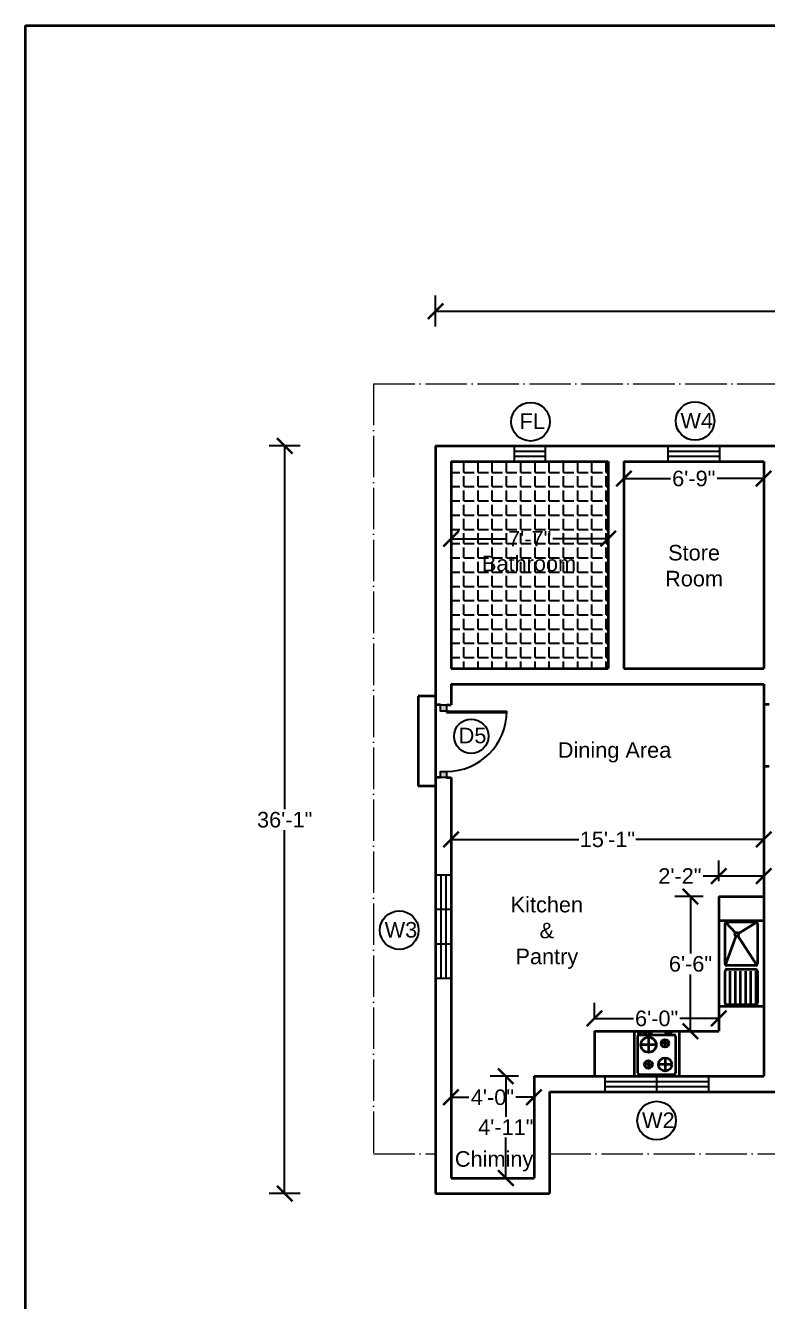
# Model space of a CAD drawing. Header units: inches. Extents: x 1038 to 10322, y 341 to 3837.
# Drawn here: x 1038 to 1467, y 2011 to 2749 of the extents above; entities that cross this region are included whole.
import ezdxf

# ---------------------------------------------------------------- set-up
doc = ezdxf.new("R2010")
doc.units = ezdxf.units.IN
doc.header["$MEASUREMENT"] = 0
doc.linetypes.add('ACAD_ISO04W100', pattern=[30, 24, -3, 0, -3])
for name, color, linetype, lineweight in [('Border Box', 1, 'Continuous', 35), ('Dimension', 3, 'Continuous', 20), ('Eave', 6, 'ACAD_ISO04W100', 18), ('Openings', 2, 'Continuous', 25), ('Wall', 4, 'Continuous', 35)]:
    doc.layers.add(name, color=color, linetype=linetype, lineweight=lineweight)
doc.layers.add('Text', color=150, linetype='Continuous')
doc.styles.add('9 inch', font='arial.ttf', dxfattribs={"height": 9})
doc.dimstyles.new('1 to 96', dxfattribs={"dimscale": 96, "dimtxt": 9, "dimasz": 0.09375, "dimexe": 0.09375, "dimexo": 0.09375, "dimgap": 0.015625, "dimtad": 0, "dimtih": 1, "dimtoh": 1, "dimdec": 0, "dimzin": 3, "dimdsep": 46, "dimlunit": 4, "dimtxsty": '9 inch', "dimblk": 'ARCHTICK', "dimcen": 0.09375, "dimadec": 0, "dimazin": 0, "dimtfac": 1, "dimtdec": 0, "dimtofl": 0, "dimtmove": 0, "dimatfit": 3, "dimfxl": 0.09375, "dimfxlon": 1, "dimtolj": 1, "dimtzin": 0, "dimarcsym": 0})
pattern_1 = [(360, (356.785, 3337.69044), (-1e-16, -0.525), [0.875, -0.175]), (360, (356.61, 3337.51544), (-1e-16, -0.525), [0.525, -0.13125, 0.2625, -0.13125]), (360, (356.3475, 3337.34044), (-1e-16, -0.525), [0.875, -0.175])]

# ---------------------------------------------------------------- blocks, each defined once
blk = doc.blocks.new('_ArchTick')
at = {"color": 0, "linetype": 'ByBlock', "const_width": 0.15}
blk.add_lwpolyline([(-0.5, -0.5), (0.5, 0.5)], dxfattribs=at)
blk = doc.blocks.new('*D8')
at = {"layer": 'Defpoints', "color": 0, "transparency": 16777216}
for p in [(1284.81, 2496.51), (1375.81, 2496.51), (1375.81, 2451.79)]:
    blk.add_point(p, dxfattribs=at)
at = {"layer": 'Dimension', "color": 0, "lineweight": -2, "transparency": 16777216}
for p, q in [((1284.81, 2460.79), (1284.81, 2442.79)), ((1375.81, 2460.79), (1375.81, 2442.79)), ((1284.81, 2451.79), (1316.89, 2451.79)), ((1375.81, 2451.79), (1343.74, 2451.79))]:
    blk.add_line(p, q, dxfattribs=at)
at = {"layer": 'Dimension', "color": 0, "lineweight": -2, "transparency": 16777216, "xscale": 9, "yscale": 9, "zscale": 9, "rotation": 180}
blk.add_blockref('_ArchTick', (1284.81, 2451.79), dxfattribs=at)
at = {"layer": 'Dimension', "color": 0, "lineweight": -2, "transparency": 16777216, "xscale": 9, "yscale": 9, "zscale": 9}
blk.add_blockref('_ArchTick', (1375.81, 2451.79), dxfattribs=at)
at = {"layer": 'Dimension', "color": 0, "transparency": 16777216, "insert": (1330.31, 2451.79), "char_height": 9, "attachment_point": 5, "style": '9 inch'}
blk.add_mtext('\\A1;7\'-7"', dxfattribs=at)
blk = doc.blocks.new('*D9')
at = {"layer": 'Defpoints', "color": 0, "transparency": 16777216}
for p in [(1384.81, 2496.51), (1465.81, 2496.51), (1465.81, 2486.59)]:
    blk.add_point(p, dxfattribs=at)
at = {"layer": 'Dimension', "color": 0, "lineweight": -2, "transparency": 16777216}
for p, q in [((1384.81, 2487.51), (1384.81, 2477.59)), ((1384.81, 2486.59), (1411.83, 2486.59)), ((1465.81, 2486.59), (1438.8, 2486.59)), ((1465.81, 2487.51), (1465.81, 2477.59))]:
    blk.add_line(p, q, dxfattribs=at)
at = {"layer": 'Dimension', "color": 0, "lineweight": -2, "transparency": 16777216, "xscale": 9, "yscale": 9, "zscale": 9, "rotation": 180}
blk.add_blockref('_ArchTick', (1384.81, 2486.59), dxfattribs=at)
at = {"layer": 'Dimension', "color": 0, "lineweight": -2, "transparency": 16777216, "xscale": 9, "yscale": 9, "zscale": 9}
blk.add_blockref('_ArchTick', (1465.81, 2486.59), dxfattribs=at)
at = {"layer": 'Dimension', "color": 0, "transparency": 16777216, "insert": (1425.31, 2486.59), "char_height": 9, "attachment_point": 5, "style": '9 inch'}
blk.add_mtext('\\A1;6\'-9"', dxfattribs=at)
blk = doc.blocks.new('*D11')
at = {"layer": 'Defpoints', "color": 0, "transparency": 16777216}
for p in [(1465.81, 2376.51), (1284.81, 2367.51), (1465.81, 2277.62)]:
    blk.add_point(p, dxfattribs=at)
at = {"layer": 'Dimension', "color": 0, "lineweight": -2, "transparency": 16777216}
for p, q in [((1284.81, 2286.62), (1284.81, 2268.62)), ((1465.81, 2286.62), (1465.81, 2268.62)), ((1284.81, 2277.62), (1358.78, 2277.62)), ((1465.81, 2277.62), (1391.85, 2277.62))]:
    blk.add_line(p, q, dxfattribs=at)
at = {"layer": 'Dimension', "color": 0, "lineweight": -2, "transparency": 16777216, "xscale": 9, "yscale": 9, "zscale": 9, "rotation": 180}
blk.add_blockref('_ArchTick', (1284.81, 2277.62), dxfattribs=at)
at = {"layer": 'Dimension', "color": 0, "lineweight": -2, "transparency": 16777216, "xscale": 9, "yscale": 9, "zscale": 9}
blk.add_blockref('_ArchTick', (1465.81, 2277.62), dxfattribs=at)
at = {"layer": 'Dimension', "color": 0, "transparency": 16777216, "insert": (1375.31, 2277.62), "char_height": 9, "attachment_point": 5, "style": '9 inch'}
blk.add_mtext('\\A1;15\'-1"', dxfattribs=at)
blk = doc.blocks.new('*D12')
at = {"layer": 'Defpoints', "color": 0, "transparency": 16777216}
for p in [(1284.73, 2130.88), (1332.73, 2130.88), (1332.73, 2128.27)]:
    blk.add_point(p, dxfattribs=at)
at = {"layer": 'Dimension', "color": 0, "lineweight": -2, "transparency": 16777216}
for p, q in [((1284.73, 2128.27), (1284.73, 2119.27)), ((1284.73, 2128.27), (1295.09, 2128.27)), ((1332.73, 2128.27), (1322.38, 2128.27)), ((1332.73, 2128.27), (1332.73, 2119.27))]:
    blk.add_line(p, q, dxfattribs=at)
at = {"layer": 'Dimension', "color": 0, "lineweight": -2, "transparency": 16777216, "xscale": 9, "yscale": 9, "zscale": 9, "rotation": 180}
blk.add_blockref('_ArchTick', (1284.73, 2128.27), dxfattribs=at)
at = {"layer": 'Dimension', "color": 0, "lineweight": -2, "transparency": 16777216, "xscale": 9, "yscale": 9, "zscale": 9}
blk.add_blockref('_ArchTick', (1332.73, 2128.27), dxfattribs=at)
at = {"layer": 'Dimension', "color": 0, "transparency": 16777216, "insert": (1308.73, 2128.27), "char_height": 9, "attachment_point": 5, "style": '9 inch'}
blk.add_mtext('\\A1;4\'-0"', dxfattribs=at)
blk = doc.blocks.new('*D13')
at = {"layer": 'Defpoints', "color": 0, "transparency": 16777216}
for p in [(1332.81, 2140.51), (1316.46, 2081.51), (1332.81, 2081.51)]:
    blk.add_point(p, dxfattribs=at)
at = {"layer": 'Dimension', "color": 0, "lineweight": -2, "transparency": 16777216}
for p, q in [((1323.81, 2140.51), (1307.46, 2140.51)), ((1316.46, 2140.51), (1316.46, 2117.03)), ((1316.46, 2081.51), (1316.46, 2104.99)), ((1323.81, 2081.51), (1307.46, 2081.51))]:
    blk.add_line(p, q, dxfattribs=at)
at = {"layer": 'Dimension', "color": 0, "lineweight": -2, "transparency": 16777216, "xscale": 9, "yscale": 9, "zscale": 9}
for p, rotation in [((1316.46, 2140.51), 90), ((1316.46, 2081.51), 270)]:
    blk.add_blockref('_ArchTick', p, dxfattribs=dict(at, rotation=rotation))
at = {"layer": 'Dimension', "color": 0, "transparency": 16777216, "insert": (1316.46, 2111.01), "char_height": 9, "attachment_point": 5, "style": '9 inch'}
blk.add_mtext('\\A1;4\'-11"', dxfattribs=at)
blk = doc.blocks.new('*D14')
at = {"layer": 'Defpoints', "color": 0, "transparency": 16777216}
for p in [(1439.81, 2256.44), (1439.81, 2244.51), (1465.81, 2244.51)]:
    blk.add_point(p, dxfattribs=at)
at = {"layer": 'Wall', "color": 0, "lineweight": -2, "transparency": 16777216}
for p, q in [((1439.81, 2253.51), (1439.81, 2265.44)), ((1465.81, 2253.51), (1465.81, 2265.44)), ((1439.81, 2256.44), (1430.81, 2256.44)), ((1465.81, 2256.44), (1439.81, 2256.44))]:
    blk.add_line(p, q, dxfattribs=at)
at = {"layer": 'Wall', "color": 0, "lineweight": -2, "transparency": 16777216, "xscale": 9, "yscale": 9, "zscale": 9, "rotation": 180}
blk.add_blockref('_ArchTick', (1439.81, 2256.44), dxfattribs=at)
at = {"layer": 'Wall', "color": 0, "lineweight": -2, "transparency": 16777216, "xscale": 9, "yscale": 9, "zscale": 9}
blk.add_blockref('_ArchTick', (1465.81, 2256.44), dxfattribs=at)
at = {"layer": 'Wall', "color": 0, "transparency": 16777216, "insert": (1417.28, 2256.44), "char_height": 9, "attachment_point": 5, "style": '9 inch'}
blk.add_mtext('\\A1;2\'-2"', dxfattribs=at)
blk = doc.blocks.new('*D15')
at = {"layer": 'Defpoints', "color": 0, "transparency": 16777216}
for p in [(1439.81, 2244.51), (1423.42, 2166.51), (1439.81, 2166.51)]:
    blk.add_point(p, dxfattribs=at)
at = {"layer": 'Wall', "color": 0, "lineweight": -2, "transparency": 16777216}
for p, q in [((1430.81, 2244.51), (1414.42, 2244.51)), ((1423.42, 2244.51), (1423.42, 2211.6)), ((1423.42, 2166.51), (1423.42, 2199.41)), ((1430.81, 2166.51), (1414.42, 2166.51))]:
    blk.add_line(p, q, dxfattribs=at)
at = {"layer": 'Wall', "color": 0, "lineweight": -2, "transparency": 16777216, "xscale": 9, "yscale": 9, "zscale": 9}
for p, rotation in [((1423.42, 2244.51), 90), ((1423.42, 2166.51), 270)]:
    blk.add_blockref('_ArchTick', p, dxfattribs=dict(at, rotation=rotation))
at = {"layer": 'Wall', "color": 0, "transparency": 16777216, "insert": (1423.42, 2205.51), "char_height": 9, "attachment_point": 5, "style": '9 inch'}
blk.add_mtext('\\A1;6\'-6"', dxfattribs=at)
blk = doc.blocks.new('*D16')
at = {"layer": 'Defpoints', "color": 0, "transparency": 16777216}
for p in [(1439.81, 2173.93), (1367.81, 2166.51), (1439.81, 2166.51)]:
    blk.add_point(p, dxfattribs=at)
at = {"layer": 'Wall', "color": 0, "lineweight": -2, "transparency": 16777216}
for p, q in [((1367.81, 2173.93), (1367.81, 2182.93)), ((1439.81, 2173.93), (1439.81, 2182.93)), ((1367.81, 2173.93), (1390.33, 2173.93)), ((1439.81, 2173.93), (1417.3, 2173.93))]:
    blk.add_line(p, q, dxfattribs=at)
at = {"layer": 'Wall', "color": 0, "lineweight": -2, "transparency": 16777216, "xscale": 9, "yscale": 9, "zscale": 9, "rotation": 180}
blk.add_blockref('_ArchTick', (1367.81, 2173.93), dxfattribs=at)
at = {"layer": 'Wall', "color": 0, "lineweight": -2, "transparency": 16777216, "xscale": 9, "yscale": 9, "zscale": 9}
blk.add_blockref('_ArchTick', (1439.81, 2173.93), dxfattribs=at)
at = {"layer": 'Wall', "color": 0, "transparency": 16777216, "insert": (1403.81, 2173.93), "char_height": 9, "attachment_point": 5, "style": '9 inch'}
blk.add_mtext('\\A1;6\'-0"', dxfattribs=at)
blk = doc.blocks.new('*D17')
at = {"layer": 'Defpoints', "color": 0, "transparency": 16777216}
for p in [(1766.81, 2583.56), (1275.81, 2505.51), (1766.81, 2505.51)]:
    blk.add_point(p, dxfattribs=at)
at = {"layer": 'Dimension', "color": 0, "lineweight": -2, "transparency": 16777216}
for p, q in [((1275.81, 2574.56), (1275.81, 2592.56)), ((1766.81, 2574.56), (1766.81, 2592.56)), ((1275.81, 2583.56), (1497.46, 2583.56)), ((1766.81, 2583.56), (1538.73, 2583.56))]:
    blk.add_line(p, q, dxfattribs=at)
at = {"layer": 'Dimension', "color": 0, "lineweight": -2, "transparency": 16777216, "xscale": 9, "yscale": 9, "zscale": 9, "rotation": 180}
blk.add_blockref('_ArchTick', (1275.81, 2583.56), dxfattribs=at)
at = {"layer": 'Dimension', "color": 0, "lineweight": -2, "transparency": 16777216, "xscale": 9, "yscale": 9, "zscale": 9}
blk.add_blockref('_ArchTick', (1766.81, 2583.56), dxfattribs=at)
at = {"layer": 'Dimension', "color": 0, "transparency": 16777216, "insert": (1518.1, 2583.56), "char_height": 9, "attachment_point": 5, "style": '9 inch'}
blk.add_mtext('\\A1;40\'-11"', dxfattribs=at)
blk = doc.blocks.new('*D32')
at = {"layer": 'Defpoints', "color": 0, "transparency": 16777216}
for p in [(1188.42, 2505.51), (1275.81, 2505.51), (1275.81, 2072.51)]:
    blk.add_point(p, dxfattribs=at)
at = {"layer": 'Dimension', "color": 0, "lineweight": -2, "transparency": 16777216}
for p, q in [((1197.42, 2505.51), (1179.42, 2505.51)), ((1188.42, 2505.51), (1188.42, 2295.1)), ((1188.42, 2072.51), (1188.42, 2282.91)), ((1197.42, 2072.51), (1179.42, 2072.51))]:
    blk.add_line(p, q, dxfattribs=at)
at = {"layer": 'Dimension', "color": 0, "lineweight": -2, "transparency": 16777216, "xscale": 9, "yscale": 9, "zscale": 9}
for p, rotation in [((1188.42, 2505.51), 90), ((1188.42, 2072.51), 270)]:
    blk.add_blockref('_ArchTick', p, dxfattribs=dict(at, rotation=rotation))
at = {"layer": 'Dimension', "color": 0, "transparency": 16777216, "insert": (1188.42, 2289.01), "char_height": 9, "attachment_point": 5, "style": '9 inch'}
blk.add_mtext('\\A1;36\'-1"', dxfattribs=at)

msp = doc.modelspace()

# ---------------------------------------------------------------- hatches: boundary and pattern name
at = {"layer": 'Openings'}
h = msp.add_hatch(dxfattribs=at)
h.set_pattern_fill('ANGLE', color=256, scale=30)
h.set_pattern_definition([(0, (953.878, 1368.18), (0, 8.25), [6, -2.25]), (90, (953.878, 1368.18), (-8.25, 5e-16), [6, -2.25])])
h.paths.add_polyline_path([(1284.81, 2496.51), (1284.81, 2376.51), (1375.81, 2376.51), (1375.81, 2496.51)])
h.paths.add_polyline_path([(1315.54, 2442.38), (1345.08, 2442.38), (1345.08, 2460.92), (1315.54, 2460.92)], flags=24)
h.paths.add_polyline_path([(1299.5, 2428.01), (1358.51, 2428.01), (1358.51, 2446.55), (1299.5, 2446.55)], flags=24)
h = msp.add_hatch(dxfattribs=at)
h.set_pattern_fill('GOST_WOOD', color=256, scale=0.0875, angle=-90)
h.set_pattern_definition(pattern_1)
h.paths.add_polyline_path([(1278.58, 2351.99), (1282.08, 2351.99), (1282.08, 2355.49), (1278.58, 2355.49)])
h.paths.add_polyline_path([(1278.58, 2313.49), (1282.08, 2313.49), (1282.08, 2316.99), (1278.58, 2316.99)])
h = msp.add_hatch(dxfattribs=at)
h.set_pattern_fill('GOST_WOOD', color=256, scale=0.0875, angle=-90)
h.set_pattern_definition(pattern_1)
h.paths.add_polyline_path([(1317.07, 2351.11, 0.006251), (1317.08, 2351.99), (1282.08, 2351.99), (1282.08, 2351.11)])

# ---------------------------------------------------------------- linework, layer by layer
at = {"layer": 'Border Box'}
msp.add_lwpolyline([(1038.34, 2748.96), (3282.57, 2748.96), (3282.57, 1336.86), (1038.34, 1336.86)], close=True, dxfattribs=at)
at = {"layer": 'Eave'}
for p, q in [((1239.81, 2541.51), (1802.81, 2541.51)), ((1239.81, 2541.51), (1239.81, 2095.51)), ((1239.81, 2095.51), (1275.81, 2095.51)), ((1341.81, 2095.51), (1802.81, 2095.51))]:
    msp.add_line(p, q, dxfattribs=at)
at = {"layer": 'Openings'}
for p, q in [((1321.31, 2505.51), (1339.31, 2505.51)), ((1321.31, 2505.51), (1321.31, 2496.51)), ((1339.31, 2505.51), (1339.31, 2496.51)), ((1410.31, 2505.51), (1440.31, 2505.51)), ((1410.31, 2505.51), (1410.31, 2496.51)), ((1440.31, 2505.51), (1440.31, 2496.51)), ((1321.31, 2502.51), (1339.31, 2502.51)), ((1321.31, 2499.51), (1339.31, 2499.51)), ((1321.31, 2496.51), (1339.31, 2496.51)), ((1410.31, 2502.51), (1440.31, 2502.51)), ((1410.31, 2499.51), (1440.31, 2499.51)), ((1410.31, 2496.51), (1440.31, 2496.51)), ((1282.08, 2351.99), (1317.08, 2351.99)), ((1282.08, 2351.99), (1282.08, 2351.11)), ((1282.08, 2351.11), (1317.08, 2351.11)), ((1275.81, 2257), (1275.81, 2197)), ((1284.81, 2257), (1275.81, 2257)), ((1278.81, 2257), (1278.81, 2197)), ((1281.81, 2257), (1281.81, 2197)), ((1284.81, 2257), (1284.81, 2197)), ((1284.81, 2237), (1275.81, 2237)), ((1284.81, 2217), (1275.81, 2217)), ((1284.81, 2197), (1275.81, 2197)), ((1373.81, 2140.51), (1433.81, 2140.51)), ((1373.81, 2140.51), (1373.81, 2131.51)), ((1373.81, 2137.51), (1433.81, 2137.51)), ((1373.81, 2134.51), (1433.81, 2134.51)), ((1403.81, 2140.51), (1403.81, 2131.51)), ((1433.81, 2140.51), (1433.81, 2131.51)), ((1373.81, 2131.51), (1433.81, 2131.51))]:
    msp.add_line(p, q, dxfattribs=at)
for points in [[(1282.08, 2355.49), (1282.08, 2351.99), (1278.58, 2351.99), (1278.58, 2355.49)], [(1282.08, 2316.99), (1282.08, 2313.49), (1278.58, 2313.49), (1278.58, 2316.99)]]:
    msp.add_lwpolyline(points, close=True, dxfattribs=at)
for centre, radius in [((1330.81, 2519.5), 11.17), ((1426.07, 2519.94), 11.17), ((1296.43, 2337.38), 9.94), ((1254.76, 2225.08), 11.17), ((1403.81, 2114.79), 11.17)]:
    msp.add_circle(centre, radius, dxfattribs=at)
msp.add_arc((1282.08, 2351.99), 35, 270, 0, dxfattribs=at)
at = {"layer": 'Wall'}
for p, q in [((1275.81, 2505.51), (1583.81, 2505.51)), ((1275.81, 2505.51), (1275.81, 2072.51)), ((1284.81, 2496.51), (1375.81, 2496.51)), ((1284.81, 2496.51), (1284.81, 2376.51)), ((1375.81, 2496.51), (1375.81, 2376.51)), ((1384.81, 2496.51), (1384.81, 2376.51)), ((1384.81, 2496.51), (1465.81, 2496.51)), ((1465.81, 2496.51), (1465.81, 2376.51)), ((1284.81, 2376.51), (1375.81, 2376.51)), ((1384.81, 2376.51), (1465.81, 2376.51)), ((1284.81, 2367.51), (1284.81, 2355.49)), ((1284.81, 2367.51), (1465.81, 2367.51)), ((1465.81, 2367.51), (1465.81, 2140.51)), ((1275.81, 2360.49), (1265.81, 2360.49)), ((1265.81, 2360.49), (1265.81, 2308.49)), ((1278.58, 2355.49), (1275.81, 2355.49)), ((1282.08, 2355.49), (1284.81, 2355.49)), ((1469.06, 2355.79), (1465.81, 2355.79)), ((1469.06, 2319.79), (1465.81, 2319.79)), ((1278.58, 2313.49), (1275.81, 2313.49)), ((1282.08, 2313.49), (1284.81, 2313.49)), ((1284.81, 2313.49), (1284.81, 2081.51)), ((1275.81, 2308.49), (1265.81, 2308.49)), ((1439.81, 2244.51), (1439.81, 2166.51)), ((1439.81, 2244.51), (1465.81, 2244.51)), ((1439.81, 2230.59), (1465.81, 2230.59)), ((1444.41, 2229.92), (1461.2, 2229.92)), ((1443.41, 2205.58), (1443.41, 2228.92)), ((1443.7, 2229.62), (1449.48, 2223.47)), ((1461.91, 2229.62), (1451.15, 2223.23)), ((1462.2, 2228.92), (1462.2, 2205.58)), ((1443.7, 2204.87), (1449.85, 2221.67)), ((1461.91, 2204.87), (1450.81, 2221.78)), ((1443.41, 2182.75), (1443.41, 2201.4)), ((1461.2, 2204.58), (1444.41, 2204.58)), ((1444.41, 2202.4), (1461.2, 2202.4)), ((1446.41, 2182.75), (1446.41, 2201.4)), ((1449.41, 2182.75), (1449.41, 2201.4)), ((1452.41, 2182.75), (1452.41, 2201.4)), ((1455.41, 2182.75), (1455.41, 2201.4)), ((1458.41, 2182.75), (1458.41, 2201.4)), ((1461.41, 2182.75), (1461.41, 2201.4)), ((1462.2, 2201.4), (1462.2, 2182.75)), ((1439.81, 2181.05), (1465.81, 2181.05)), ((1461.2, 2181.75), (1444.41, 2181.75)), ((1367.81, 2166.51), (1439.81, 2166.51)), ((1367.81, 2166.51), (1367.81, 2140.51)), ((1390.81, 2166.51), (1390.81, 2140.51)), ((1392.81, 2163.51), (1392.81, 2142.51)), ((1393.81, 2164.51), (1413.81, 2164.51)), ((1414.81, 2163.51), (1414.81, 2142.51)), ((1416.81, 2166.51), (1416.81, 2140.51)), ((1403.58, 2158.68), (1394.73, 2158.68)), ((1399.12, 2163.1), (1399.18, 2154.25)), ((1408.66, 2159.57), (1406.41, 2159.57)), ((1408.66, 2161.82), (1408.66, 2157.32)), ((1408.66, 2159.57), (1410.92, 2159.57)), ((1399.1, 2149.55), (1399.1, 2145.04)), ((1408.73, 2151.2), (1408.73, 2143.47)), ((1393.81, 2141.51), (1413.81, 2141.51)), ((1399.1, 2147.3), (1396.84, 2147.3)), ((1399.1, 2147.3), (1401.35, 2147.3)), ((1412.6, 2147.33), (1404.87, 2147.34)), ((1332.81, 2140.51), (1332.81, 2081.51)), ((1332.81, 2140.51), (1465.81, 2140.51)), ((1341.81, 2131.51), (1700.61, 2131.51)), ((1341.81, 2131.51), (1700.61, 2131.51)), ((1341.81, 2131.51), (1341.81, 2072.51)), ((1284.81, 2081.51), (1332.81, 2081.51)), ((1275.81, 2072.51), (1341.81, 2072.51))]:
    msp.add_line(p, q, dxfattribs=at)
for centre, radius in [((1450.22, 2222.68), 1.08), ((1394, 2165.44), 0.598), ((1397.08, 2165.44), 0.598), ((1400.14, 2165.44), 0.598), ((1409.72, 2165.44), 0.598), ((1411.57, 2165.44), 0.598), ((1399.15, 2158.68), 4.43), ((1408.66, 2159.57), 2.25), ((1399.1, 2147.3), 2.25), ((1408.73, 2147.33), 3.86)]:
    msp.add_circle(centre, radius, dxfattribs=at)
for centre, start, end in [((1444.41, 2228.92), 90, 180), ((1461.2, 2228.92), 0, 90), ((1444.41, 2205.58), 180, 270), ((1444.41, 2201.4), 90, 180), ((1461.2, 2205.58), 270, 0), ((1461.2, 2201.4), 0, 90), ((1444.41, 2182.75), 180, 270), ((1461.2, 2182.75), 270, 0), ((1393.81, 2163.51), 90, 180), ((1413.81, 2163.51), 0, 90), ((1393.81, 2142.51), 180, 270), ((1413.81, 2142.51), 270, 0)]:
    msp.add_arc(centre, 1, start, end, dxfattribs=at)

# ---------------------------------------------------------------- texts
at = {"layer": 'Openings', "char_height": 9, "attachment_point": 1, "style": '9 inch'}
for s, width, insert in [('FL', 25.0738, (1324.47, 2524.36)), ('W4', 25.0738, (1417.63, 2524.65)), ('D5', 21.2131, (1289.19, 2342.29)), ('W3', 25.0738, (1246.32, 2229.8)), ('W2', 25.0738, (1395.37, 2119.51))]:
    msp.add_mtext_dynamic_manual_height_columns(s, width=width, gutter_width=45, heights=[0], dxfattribs=dict(at, insert=insert))
at = {"layer": 'Text', "char_height": 9, "attachment_point": 1, "style": '9 inch'}
for s, width, insert in [('\\pxqc;Store Room', 32.5182, (1409.23, 2448.17)), ('Bathroom', 52.5974, (1302.67, 2441.92)), ('Dining Area', 100.2772, (1346.6, 2333.89)), ('\\pxqc;Kitchen \\P&\\PPantry', 62.8346, (1308.83, 2244.38))]:
    msp.add_mtext_dynamic_manual_height_columns(s, width=width, gutter_width=45, heights=[0], dxfattribs=dict(at, insert=insert))
at = {"layer": 'Wall', "insert": (1286.98, 2097.09), "char_height": 9, "attachment_point": 1, "style": '9 inch'}
msp.add_mtext_dynamic_manual_height_columns('Chiminy', width=40.3281, gutter_width=45, heights=[0], dxfattribs=at)

# ---------------------------------------------------------------- dimensions: what is measured, and where the dimension line sits
at = {"layer": 'Dimension'}
for base, p1, p2, picture, middle in [((1766.81, 2583.56), (1275.81, 2505.51), (1766.81, 2505.51), '*D17', (1518.1, 2583.56)), ((1465.81, 2277.62), (1284.81, 2367.51), (1465.81, 2376.51), '*D11', (1375.31, 2277.62)), ((1332.73, 2128.27), (1284.73, 2130.88), (1332.73, 2130.88), '*D12', (1308.73, 2128.27))]:
    dim = msp.add_linear_dim(base=base, p1=p1, p2=p2, dimstyle='1 to 96', dxfattribs=at)
    dim.commit()
    dim.dimension.update_dxf_attribs({"geometry": picture, "text_midpoint": middle, "dimtype": 160})
for base, p1, p2, picture, middle in [((1188.42, 2505.51), (1275.81, 2072.51), (1275.81, 2505.51), '*D32', (1188.42, 2289.01)), ((1316.46, 2081.51), (1332.81, 2140.51), (1332.81, 2081.51), '*D13', (1316.46, 2111.01))]:
    dim = msp.add_linear_dim(base=base, p1=p1, p2=p2, angle=90, dimstyle='1 to 96', dxfattribs=at)
    dim.commit()
    dim.dimension.update_dxf_attribs({"geometry": picture, "text_midpoint": middle})
for base, p1, p2, picture, middle in [((1375.81, 2451.79), (1284.81, 2496.51), (1375.81, 2496.51), '*D8', (1330.31, 2451.79)), ((1465.81, 2486.59), (1384.81, 2496.51), (1465.81, 2496.51), '*D9', (1425.31, 2486.59))]:
    dim = msp.add_linear_dim(base=base, p1=p1, p2=p2, dimstyle='1 to 96', dxfattribs=at)
    dim.commit()
    dim.dimension.update_dxf_attribs({"geometry": picture, "text_midpoint": middle})
at = {"layer": 'Wall'}
for base, p1, p2, picture, middle in [((1439.81, 2256.44), (1465.81, 2244.51), (1439.81, 2244.51), '*D14', (1417.28, 2256.44)), ((1439.81, 2173.93), (1367.81, 2166.51), (1439.81, 2166.51), '*D16', (1403.81, 2173.93))]:
    dim = msp.add_linear_dim(base=base, p1=p1, p2=p2, dimstyle='1 to 96', dxfattribs=at)
    dim.commit()
    dim.dimension.update_dxf_attribs({"geometry": picture, "text_midpoint": middle})
dim = msp.add_linear_dim(base=(1423.42, 2166.51), p1=(1439.81, 2244.51), p2=(1439.81, 2166.51), angle=90, dimstyle='1 to 96', dxfattribs=at)
dim.commit()
dim.dimension.update_dxf_attribs({"geometry": '*D15', "text_midpoint": (1423.42, 2205.51)})

doc.saveas('drawing.dxf')
